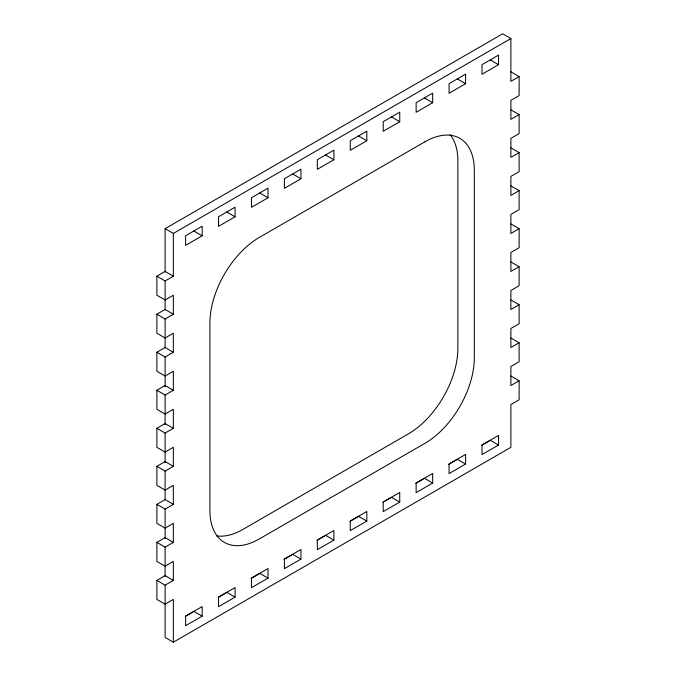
<?xml version="1.0" encoding="UTF-8"?>
<svg xmlns="http://www.w3.org/2000/svg" width="676" height="676" viewBox="0 0 676 676"><rect width="100%" height="100%" fill="white"/><g stroke="black" fill="none" stroke-linecap="round" stroke-linejoin="round"><path stroke-width="1.01" d="M165.113 271.887L165.113 228.674L502.657 33.8L510.887 38.549L510.887 81.331L519.117 76.582L519.117 95.595L510.887 100.344L510.887 119.356L519.117 114.607L519.117 133.62L510.887 138.369L510.887 157.381L519.117 152.632L519.117 171.645L510.887 176.394L510.887 195.406L519.117 190.657L519.117 209.67L510.887 214.419L510.887 233.431L519.117 228.682L519.117 247.695L510.887 252.444L510.887 271.456L519.117 266.707L519.117 285.72L510.887 290.469L510.887 309.481L519.117 304.732L519.117 323.745L510.887 328.494L510.887 347.506L519.117 342.757L519.117 361.77L510.887 366.519L510.887 385.531L519.117 380.782L519.117 399.795L510.887 404.544L510.887 447.326L173.343 642.2L165.113 637.451L165.113 585.163L173.343 580.405L173.343 561.393L165.113 566.15L156.883 561.393L156.883 542.38L165.113 537.631L173.343 542.38L173.343 523.368L165.113 528.125L156.883 523.368L156.883 504.355L165.113 499.606L173.343 504.355L173.343 485.343L165.113 490.1L156.883 485.343L156.883 466.33L165.113 461.581L173.343 466.33L173.343 447.318L165.113 452.075L156.883 447.318L156.883 428.305L165.113 423.556L173.343 428.305L173.343 409.293L165.113 414.05L156.883 409.293L156.883 390.28L165.113 385.531L173.343 390.28L173.343 371.268L165.113 376.025L156.883 371.268L156.883 352.255L165.113 347.506L173.343 352.255L173.343 333.243L165.113 338L156.883 333.243L156.883 314.23L165.113 309.481L173.343 314.23L173.343 295.218L165.113 299.975L156.883 295.218L156.883 276.205L165.113 271.456L173.343 276.205L173.343 233.431L510.887 38.549M202.158 235.806L185.613 245.363L185.613 235.755L202.158 226.206L202.158 235.806L193.927 231.057M235.096 216.793L218.542 226.35L218.542 216.743L235.096 207.194L235.096 216.793L226.857 212.044M268.026 197.781L251.472 207.338L251.472 197.73L268.026 188.181L268.026 197.781L259.787 193.032M300.955 178.768L284.402 188.325L284.402 178.718L300.955 169.169L300.955 178.768L292.716 174.019M333.885 159.756L317.34 169.313L317.34 159.705L333.885 150.156L333.885 159.756L325.655 155.007M366.815 140.743L350.269 150.3L350.269 140.701L366.815 131.144L366.815 140.743L358.584 135.994M399.744 121.731L383.199 131.288L383.199 121.688L399.744 112.131L399.744 121.731L391.514 116.982M432.674 102.718L416.129 112.275L416.129 102.676L432.674 93.119L432.674 102.718L424.443 97.969M465.603 83.706L449.058 93.263L449.058 83.663L465.603 74.106L465.603 83.706L457.373 78.957M498.533 64.693L481.988 74.25L481.988 64.651L498.533 55.094L498.533 64.693L490.303 59.944M156.883 276.205L165.113 280.962L173.343 276.205M156.883 314.23L165.113 318.988L173.343 314.23M156.883 352.255L165.113 357.012L173.343 352.255M156.883 390.28L165.113 395.037L173.343 390.28M156.883 428.305L165.113 433.062L173.343 428.305M156.883 466.33L165.113 471.087L173.343 466.33M156.883 504.355L165.113 509.113L173.343 504.355M156.883 542.38L165.113 547.137L173.343 542.38M173.343 642.2L173.343 599.418L165.113 604.175L156.883 599.418L156.883 580.405L165.113 575.656L173.343 580.405M185.216 616.428L193.927 611.4L202.158 616.157L202.158 606.549L185.613 616.106L185.613 625.706L202.158 616.157M218.154 597.415L226.857 592.387L235.096 597.145L235.096 587.537L218.542 597.094L218.542 606.693L235.096 597.145M251.083 578.403L259.787 573.375L268.026 578.132L268.026 568.524L251.472 578.081L251.472 587.681L268.026 578.132M284.013 559.39L292.716 554.362L300.955 559.12L300.955 549.512L284.402 559.069L284.402 568.668L300.955 559.12M316.943 540.377L325.655 535.35L333.885 540.107L333.885 530.499L317.34 540.056L317.34 549.656L333.885 540.107M349.872 521.365L358.584 516.337L366.815 521.095L366.815 511.487L350.269 521.044L350.269 530.643L366.815 521.095M382.802 502.352L391.514 497.325L399.744 502.082L399.744 492.474L383.199 502.031L383.199 511.631L399.744 502.082M415.732 483.34L424.443 478.312L432.674 483.07L432.674 473.462L416.129 483.019L416.129 492.618L432.674 483.07M448.661 464.327L457.373 459.3L465.603 464.057L465.603 454.449L449.058 464.006L449.058 473.606L465.603 464.057M481.591 445.315L490.303 440.287L498.533 445.045L498.533 435.437L481.988 444.994L481.988 454.593L498.533 445.045M510.887 71.825L519.117 76.582M510.887 109.85L519.117 114.607M510.887 147.875L519.117 152.632M510.887 185.9L519.117 190.657M510.887 223.925L519.117 228.682M510.887 261.95L519.117 266.707M510.887 299.975L519.117 304.732M510.887 338L519.117 342.757M510.887 376.025L519.117 380.782M165.113 228.674L173.343 233.431M156.883 580.405L165.113 585.163M165.113 280.962L165.113 309.802M165.113 318.988L165.113 347.717M165.113 357.012L165.113 386.689M165.113 395.037L165.113 424.613M165.113 433.062L165.113 462.528M165.113 471.087L165.113 499.606M165.113 509.113L165.113 538.358M165.113 547.137L165.113 576.273M216.295 535.84A69.856 40.332 -60 0 0 242.836 529.443L408.465 433.823A69.856 40.332 -60 0 0 457.863 348.267L457.863 160.812A69.856 40.332 -60 0 0 450.123 134.634M424.934 141.799L259.305 237.428A69.856 40.332 -60 0 0 209.906 322.984L209.906 510.431A69.856 40.332 -60 0 0 259.305 538.949L424.934 443.329A69.856 40.332 -60 0 0 474.324 357.773L474.324 170.318A69.856 40.332 -60 0 0 424.934 141.799"/></g></svg>
